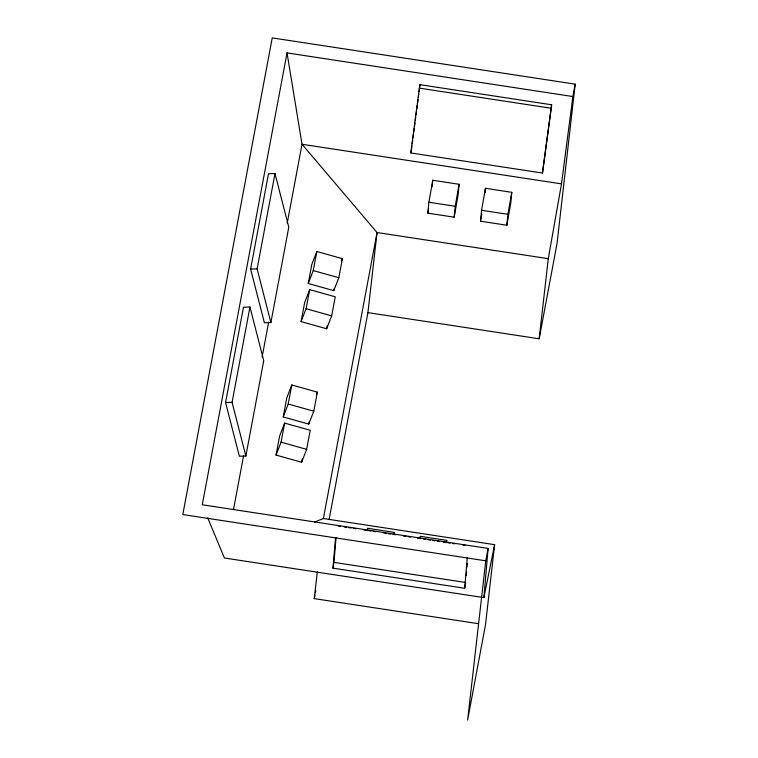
<?xml version="1.0" encoding="UTF-8"?>
<svg xmlns="http://www.w3.org/2000/svg" width="758" height="758" viewBox="0 0 758 758"><rect width="100%" height="100%" fill="white"/><g stroke="black" fill="none" stroke-linecap="round" stroke-linejoin="round"><path stroke-width="1.14" d="M336.059 537.63L333.946 562.379L465.668 582.485L464.673 588.265L332.951 568.149L335.567 537.517M464.673 588.265L467.288 557.632M466.274 575.417L466.577 571.883M466.975 567.173L467.279 563.63M207.683 517.809L224.406 558.002L483.888 597.617L488.095 548.422L202.263 504.781L287.036 52.908L572.868 96.55L575.189 84.157L272.236 37.9L182.811 514.559L485.764 560.816L467.62 720.1L485.499 624.772L494.623 544.67L323.391 518.529L314.589 522.035M427.815 213.159L428.876 202.244L432.761 180.262L459.111 184.289L458.05 195.204L454.165 217.186L427.815 213.159L428.64 208.535M432.126 186.819L432.761 180.262M454.165 217.186L455.217 206.261L459.111 184.289M480.506 221.203L481.567 210.288L485.452 188.306L511.792 192.333L510.74 203.248L506.856 225.23L480.506 221.203L481.737 214.268M485.025 192.674L485.452 188.306M506.856 225.23L507.907 214.306L511.792 192.333M478.516 623.701L314.267 598.621L317.308 571.92M329.095 519.571L367.924 312.628L377.048 232.535L302.025 144.266L287.036 52.908M367.924 312.628L539.156 338.779L548.28 258.677L561.507 183.881L572.868 96.55M575.189 84.157L557.045 243.441L539.156 338.779M367.422 530.581L367.706 528.298L394.046 532.324L393.762 534.598M420.112 538.625L420.396 536.342L446.737 540.369L446.453 542.643M410.76 152.936L419.923 84.669L551.644 104.784L542.482 173.042L410.76 152.936L411.253 150.643M411.499 149.506L411.945 146.029M412.248 143.717L412.703 140.239M412.996 137.928L413.451 134.45M413.754 132.138L414.209 128.661M414.503 126.349L414.958 122.872M415.261 120.56L415.706 117.083M416.009 114.771L416.464 111.303M416.767 108.981L417.213 105.514M417.516 103.192L417.971 99.724M418.264 97.403L418.719 93.935M419.022 91.614L419.923 84.669M542.482 173.042L551.644 104.784M332.951 568.149L333.946 562.379M225.571 402.555L243.46 307.227L249.96 307.018L263.737 360.685L245.857 456.013L239.357 456.212L225.571 402.555L232.071 402.356L245.857 456.013M250.614 269.09L268.503 173.762L274.993 173.554L288.779 227.22L270.89 322.548L264.4 322.756L250.614 269.09L257.114 268.891L270.89 322.548M232.071 402.356L249.96 307.018M257.114 268.891L274.993 173.554M233.559 509.186L243.593 455.729M262.126 356.942L268.664 322.074M287.197 223.288L302.025 144.266L561.507 183.881M276.045 455.075L279.626 436.011L284.638 423.106L310.202 430.269L306.63 449.342L301.618 462.247L276.045 455.075L281.066 442.17L284.638 423.106M283.198 416.947L286.78 397.874L291.792 384.969L317.356 392.142L313.784 411.206L308.771 424.11L283.198 416.947L288.22 404.033L291.792 384.969M301.087 321.61L304.659 302.546L309.681 289.641L335.244 296.804L331.663 315.878L326.651 328.783L301.087 321.61L306.099 308.705L309.681 289.641M308.241 283.483L311.822 264.419L316.835 251.504L342.398 258.677L338.817 277.741L333.804 290.646L308.241 283.483L313.253 270.578L316.835 251.504M301.618 462.247L302.243 458.884M308.771 424.11L309.188 421.874M326.651 328.783L327.285 325.419M333.804 290.646L334.231 288.41M323.391 518.529L377.048 232.535L548.28 258.677M314.267 598.621L314.921 595.134M315.356 592.813L315.792 590.491M485.764 560.816L488.095 548.422M367.26 530.524L367.706 528.298M393.601 534.542L394.046 532.324M419.941 538.568L420.396 536.342M446.291 542.586L446.737 540.369M483.888 597.617L494.623 544.67M341.564 260.828L342.398 258.677M316.522 394.293L317.356 392.142M419.193 88.108L550.914 108.214M428.876 202.244L455.217 206.261M481.567 210.288L507.907 214.306M338.239 526.033L340.569 526.384M344.066 526.924L346.397 527.274M348.727 527.634L351.058 527.985M353.389 528.345L355.72 528.696M363.878 529.946L366.209 530.297M368.54 530.657L370.87 531.017M373.201 531.367L375.532 531.728M383.7 532.969L386.03 533.329M388.361 533.679L390.692 534.039M393.023 534.39L395.354 534.75M403.512 535.991L405.843 536.351M408.174 536.711L410.504 537.062M417.497 538.133L419.828 538.483M423.324 539.023L425.664 539.374M427.995 539.734L430.326 540.084M432.657 540.445L434.988 540.805M437.319 541.155L439.649 541.515M443.146 542.046L445.477 542.406M447.807 542.756L450.138 543.116M452.469 543.467L454.8 543.827M462.958 545.068L465.289 545.428M313.253 270.578L338.817 277.741M306.099 308.705L331.663 315.878M288.22 404.033L313.784 411.206M281.066 442.17L306.63 449.342"/></g></svg>
